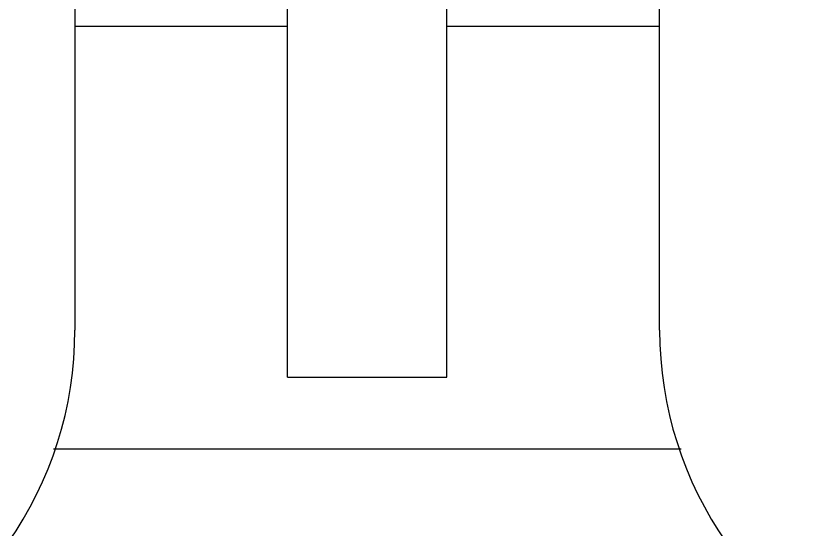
# Model space of a CAD drawing. Extents: x -409572 to -157272, y 600795 to 878326.
# Drawn here: x -401258.1 to -401044.3, y 811641 to 811781.4 of the extents above; entities that cross this region are included whole.
import ezdxf

# ---------------------------------------------------------------- set-up
doc = ezdxf.new("R2010")
doc.units = 0
doc.header["$LTSCALE"] = 1000
doc.header["$MEASUREMENT"] = 0
doc.layers.get('0').update_dxf_attribs({"linetype": 'CONTINUOUS'})

msp = doc.modelspace()

# ---------------------------------------------------------------- linework, layer by layer
at = {"linetype": 'CONTINUOUS'}
for p, q in [((-401183.85, 811682.63), (-401183.85, 812062.01)), ((-401241.92, 811980.29), (-401241.92, 811695.48)), ((-401082.2, 811695.48), (-401082.2, 811980.29)), ((-401140.29, 811682.63), (-401140.29, 811939.31)), ((-401241.92, 811778.46), (-401183.85, 811778.46)), ((-401140.29, 811778.46), (-401082.2, 811778.46)), ((-401183.85, 811682.63), (-401140.29, 811682.63)), ((-401247.76, 811663.03), (-401076.35, 811663.03))]:
    msp.add_line(p, q, dxfattribs=at)
for centre, start, end in [((-401343.56, 811695.48), 290.3175, 0), ((-400980.56, 811695.48), 180, 249.6825)]:
    msp.add_arc(centre, 101.64, start, end, dxfattribs=at)

doc.saveas('drawing.dxf')
